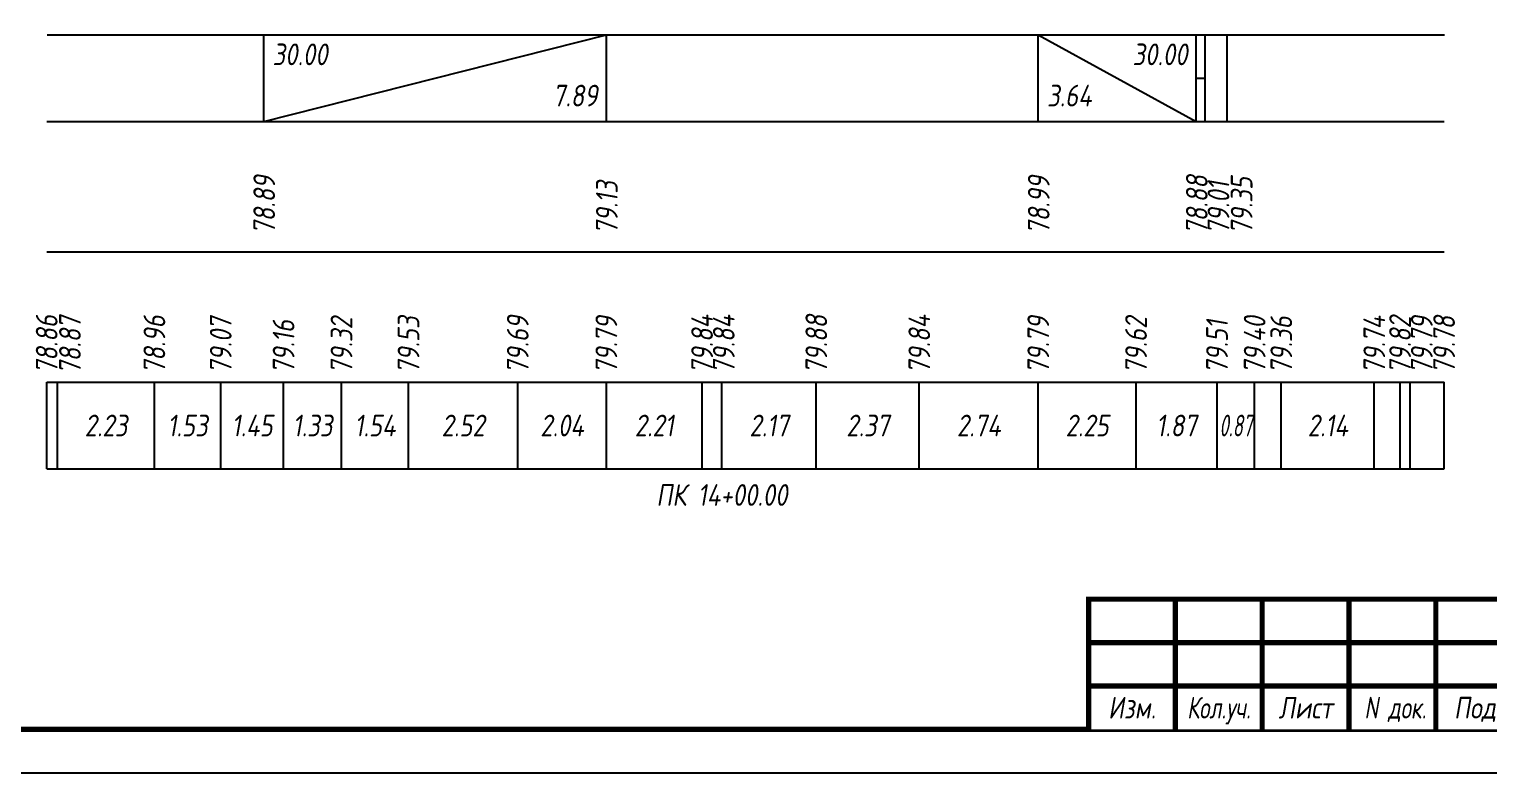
# Model space of a CAD drawing. Extents: x -717 to 1451, y -133302 to 233.
# Drawn here: x 77.9 to 246, y -21861.4 to -21775.8 of the extents above; entities that cross this region are included whole.
import ezdxf
from ezdxf.enums import TextEntityAlignment as Align

# ---------------------------------------------------------------- set-up
doc = ezdxf.new("R2010")
doc.units = 0
for name, color, linetype in [('Зарамочное оформление', 7, 'Continuous'), ('Код_510', 7, 'Continuous'), ('Код_516', 1, 'Continuous'), ('Подписи поперечников', 7, 'Continuous'), ('Таблица', 7, 'Continuous')]:
    doc.layers.add(name, color=color, linetype=linetype)
doc.styles.add('М', font='romand.shx', dxfattribs={"width": 0.8, "oblique": 10, "height": 2.5})

# ---------------------------------------------------------------- blocks, each defined once
blk = doc.blocks.new('Штамп')
at = {"linetype": 'Continuous'}
blk.add_wipeout([(199.95, -411.25), (384.95, -411.25), (384.95, -426.25), (199.95, -426.25)], dxfattribs=at).dxf.layer = 'Зарамочное оформление'
at = {"layer": 'Зарамочное оформление', "linetype": 'Continuous', "lineweight": -3, "const_width": 0.6, "flags": 128}
for points in [[(199.95, -426.25), (199.95, -411.25), (384.95, -411.25)], [(209.95, -411.25), (209.95, -426.25)], [(219.95, -411.25), (219.95, -426.25)], [(229.95, -411.25), (229.95, -426.25)], [(239.95, -411.25), (239.95, -426.25)], [(199.95, -416.25), (264.95, -416.25)], [(199.95, -421.25), (264.95, -421.25)]]:
    blk.add_lwpolyline(points, dxfattribs=at)
at = {"layer": 'Зарамочное оформление', "linetype": 'Continuous', "style": 'М', "oblique": 10}
for s, width, p in [('Изм.', 0.8, (204.95, -423.75)), ('Кол.уч.', 0.7, (214.95, -423.75)), ('Лист', 0.8, (224.95, -423.75)), ('N док.', 0.7, (235.28, -423.75)), ('Подпись', 0.8, (247.45, -423.75))]:
    blk.add_text(s, height=2.5, dxfattribs=dict(at, width=width)).set_placement(p, align=Align.MIDDLE_CENTER)
blk = doc.blocks.new('шифр')
blk.add_blockref('Штамп', (0, -21490))

msp = doc.modelspace()

# ---------------------------------------------------------------- linework, layer by layer
at = {"flags": 128}
msp.add_lwpolyline([(-30.054, -21861.421), (389.946, -21861.421), (389.946, -21564.421), (-30.054, -21564.421)], close=True, dxfattribs=at)
at = {"const_width": 0.6, "flags": 128}
msp.add_lwpolyline([(-10.054, -21856.421), (384.946, -21856.421), (384.946, -21569.421), (-10.054, -21569.421)], close=True, dxfattribs=at)
at = {"layer": 'Код_510'}
for p, q in [((79.946, -21826.421), (79.946, -21816.421)), ((81.197, -21826.421), (81.197, -21816.421)), ((92.35, -21826.421), (92.35, -21816.421)), ((99.992, -21826.421), (99.992, -21816.421)), ((107.229, -21826.421), (107.229, -21816.421)), ((113.899, -21826.421), (113.899, -21816.421)), ((121.621, -21826.421), (121.621, -21816.421)), ((134.201, -21826.421), (134.201, -21816.421)), ((144.406, -21826.421), (144.406, -21816.421)), ((155.434, -21826.421), (155.434, -21816.421)), ((157.716, -21826.421), (157.716, -21816.421)), ((168.588, -21826.421), (168.588, -21816.421)), ((180.454, -21826.421), (180.454, -21816.421)), ((194.156, -21826.421), (194.156, -21816.421)), ((205.417, -21826.421), (205.417, -21816.421)), ((214.742, -21826.421), (214.742, -21816.421)), ((219.078, -21826.421), (219.078, -21816.421)), ((222.146, -21826.421), (222.146, -21816.421)), ((232.859, -21826.421), (232.859, -21816.421)), ((235.828, -21826.421), (235.828, -21816.421)), ((237.001, -21826.421), (237.001, -21816.421)), ((240.9, -21826.421), (240.9, -21816.421))]:
    msp.add_line(p, q, dxfattribs=at)
at = {"layer": 'Код_516'}
for p, q in [((104.946, -21786.421), (104.946, -21776.421)), ((104.946, -21786.421), (144.406, -21776.421)), ((144.406, -21786.421), (144.406, -21776.421)), ((194.156, -21786.421), (194.156, -21776.421)), ((194.156, -21776.421), (212.357, -21786.421)), ((212.357, -21786.421), (212.357, -21776.421)), ((212.357, -21786.421), (212.357, -21776.421)), ((213.391, -21786.421), (213.391, -21776.421)), ((215.9, -21786.421), (215.9, -21776.421)), ((212.357, -21781.421), (213.391, -21781.421))]:
    msp.add_line(p, q, dxfattribs=at)
at = {"layer": 'Таблица'}
for p, q in [((80, -21776.421), (240.954, -21776.421)), ((79.946, -21786.421), (240.9, -21786.421)), ((79.946, -21801.421), (240.9, -21801.421)), ((79.946, -21816.421), (240.9, -21816.421)), ((79.946, -21826.421), (240.9, -21826.421))]:
    msp.add_line(p, q, dxfattribs=at)

# ---------------------------------------------------------------- texts
at = {"layer": 'Код_510', "style": 'М', "oblique": 10, "width": 0.8}
for s, p in [('79.88', (168.588, -21815.421)), ('78.86', (79.946, -21815.421)), ('78.87', (82.625, -21815.489)), ('78.96', (92.35, -21815.421)), ('79.07', (99.992, -21815.421)), ('79.16', (107.229, -21815.421)), ('79.32', (113.899, -21815.421)), ('79.53', (121.621, -21815.421)), ('79.69', (134.201, -21815.421)), ('79.79', (144.406, -21815.421)), ('79.84', (155.434, -21815.421)), ('79.84', (157.934, -21815.421)), ('79.84', (180.454, -21815.421)), ('79.79', (194.156, -21815.421)), ('79.62', (205.417, -21815.421)), ('79.51', (214.742, -21815.421)), ('79.40', (219.078, -21815.421)), ('79.36', (222.146, -21815.421)), ('79.74', (232.859, -21815.421)), ('79.82', (235.828, -21815.421)), ('79.79', (238.328, -21815.421)), ('79.78', (240.9, -21815.421))]:
    msp.add_text(s, height=2.5, rotation=90, dxfattribs=at).set_placement(p, align=Align.MIDDLE_LEFT)
at = {"layer": 'Код_510', "style": 'М', "oblique": 10}
for s, width, p in [('2.23', 0.8, (86.774, -21821.421)), ('1.53', 0.8, (96.171, -21821.421)), ('1.45', 0.8, (103.61, -21821.421)), ('1.33', 0.8, (110.564, -21821.421)), ('1.54', 0.8, (117.76, -21821.421)), ('2.52', 0.8, (127.911, -21821.421)), ('2.04', 0.8, (139.304, -21821.421)), ('2.21', 0.8, (149.92, -21821.421)), ('2.17', 0.8, (163.152, -21821.421)), ('2.37', 0.8, (174.521, -21821.421)), ('2.74', 0.8, (187.305, -21821.421)), ('2.25', 0.8, (199.787, -21821.421)), ('1.87', 0.8, (210.08, -21821.421)), ('0.87', 0.6, (216.91, -21821.421)), ('2.14', 0.8, (227.503, -21821.421))]:
    msp.add_text(s, height=2.5, dxfattribs=dict(at, width=width)).set_placement(p, align=Align.MIDDLE_CENTER)
at = {"layer": 'Код_516', "style": 'М', "oblique": 10, "width": 0.8}
msp.add_text('30.00', height=2.5, dxfattribs=at).set_placement((105.946, -21777.421), align=Align.TOP_LEFT)
msp.add_text('30.00', height=2.5, dxfattribs=at).set_placement((211.357, -21777.421), align=Align.TOP_RIGHT)
msp.add_text('7.89', height=2.5, dxfattribs=at).set_placement((143.406, -21785.421), align=Align.BOTTOM_RIGHT)
msp.add_text('3.64', height=2.5, dxfattribs=at).set_placement((195.156, -21785.421), align=Align.BOTTOM_LEFT)
for s, p in [('78.89', (105, -21799.371)), ('79.13', (144.461, -21799.371)), ('78.99', (194.21, -21799.371)), ('78.88', (212.411, -21799.371)), ('79.01', (214.911, -21799.371)), ('79.35', (217.58, -21799.371))]:
    msp.add_text(s, height=2.5, rotation=90, dxfattribs=at).set_placement(p, align=Align.MIDDLE_LEFT)
at = {"layer": 'Подписи поперечников', "style": 'М', "oblique": 10, "width": 0.8}
msp.add_text('ПК 14+00.00', height=2.5, dxfattribs=at).set_placement((157.716, -21831.421), align=Align.BOTTOM_CENTER)

# ---------------------------------------------------------------- next in the draw order: block references
msp.add_blockref('шифр', (0, 59.829))

doc.saveas('drawing.dxf')
